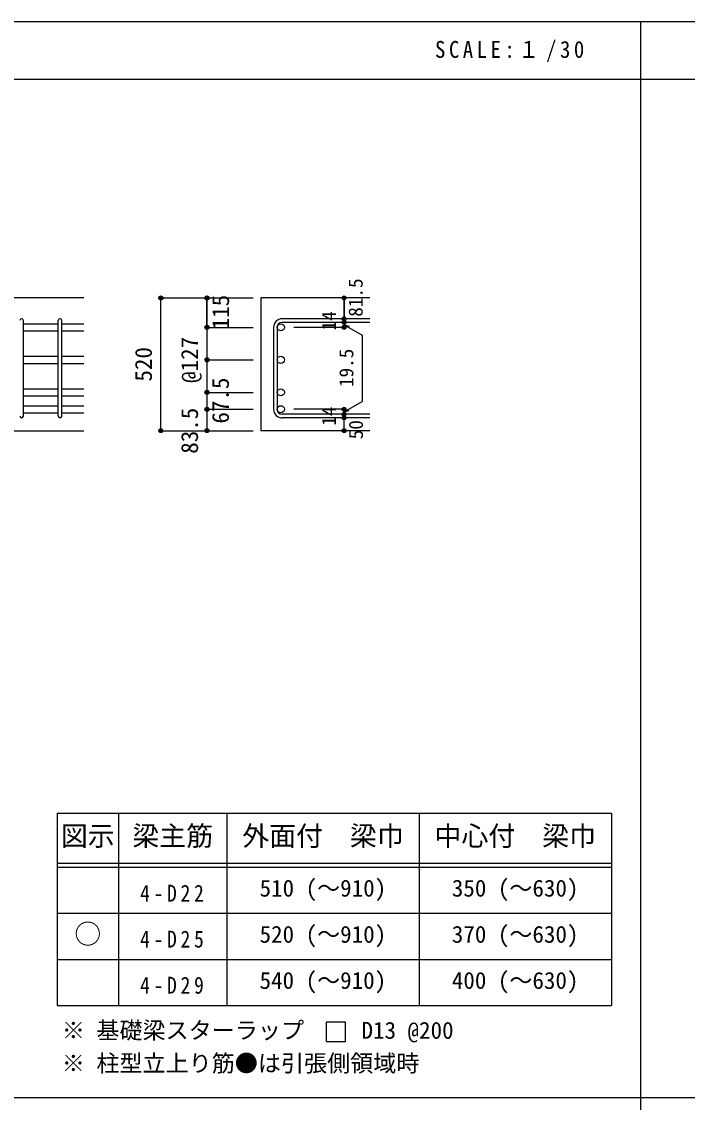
# Model space of a CAD drawing. Units: millimetres at full size, sheet at 1:30, with parts at other scales. Extents: x -5973 to 5954, y -4195 to 4201.
# Drawn here: x -3539 to -942, y -15 to 4201 of the extents above; entities that cross this region are included whole.
import ezdxf
from ezdxf.enums import TextEntityAlignment as Align

# ---------------------------------------------------------------- set-up
doc = ezdxf.new("R2010")
doc.units = ezdxf.units.MM
doc.header["$LTSCALE"] = 30
doc.header["$PDMODE"] = 32
doc.header["$PDSIZE"] = 15
for name, color, linetype in [('0-1_躯体線', 2, 'Continuous'), ('0-5_基礎梁筋', 7, 'Continuous'), ('0-6_スタラップ筋', 7, 'Continuous'), ('0-D_寸法', 4, 'Continuous'), ('6-7_文字', 7, 'Continuous'), ('6-E_枠', 7, 'Continuous'), ('F-0_枠', 6, 'Continuous')]:
    doc.layers.add(name, color=color, linetype=linetype)
doc.styles.add('ＭＳ ゴシック', font='')
doc.styles.get('ＭＳ ゴシック').set_extended_font_data('MS Gothic')

msp = doc.modelspace()

# ---------------------------------------------------------------- linework, layer by layer
at = {"layer": '0-1_躯体線'}
for p, q in [((-3295.8, 3123.3), (-4895.8, 3123.3)), ((-2180.8, 3123.3), (-2605.8, 3123.3)), ((-2605.8, 3123.3), (-2605.8, 2605.3)), ((-3695.8, 2605.3), (-3295.8, 2605.3)), ((-2180.8, 2605.3), (-2605.8, 2605.3))]:
    msp.add_line(p, q, dxfattribs=at)
at = {"layer": '0-5_基礎梁筋'}
for p, q in [((-3531.8, 3022.37), (-3395.8, 3022.37)), ((-3531.8, 2994.37), (-3395.8, 2994.37)), ((-3381.8, 3022.37), (-3295.8, 3022.37)), ((-3381.8, 2994.37), (-3295.8, 2994.37)), ((-3531.8, 2895.58), (-3395.8, 2895.58)), ((-3531.8, 2867.58), (-3395.8, 2867.58)), ((-3381.8, 2895.58), (-3295.8, 2895.58)), ((-3381.8, 2867.58), (-3295.8, 2867.58)), ((-3531.8, 2768.8), (-3395.8, 2768.8)), ((-3531.8, 2740.8), (-3395.8, 2740.8)), ((-3381.8, 2768.8), (-3295.8, 2768.8)), ((-3381.8, 2740.8), (-3295.8, 2740.8)), ((-3531.8, 2702.8), (-3395.8, 2702.8)), ((-3381.8, 2702.8), (-3295.8, 2702.8)), ((-3531.8, 2674.8), (-3395.8, 2674.8)), ((-3381.8, 2674.8), (-3295.8, 2674.8))]:
    msp.add_line(p, q, dxfattribs=at)
at = {"layer": '0-5_基礎梁筋', "color": 3}
for centre in [(-2527.8, 3008.37), (-2527.8, 2881.58), (-2527.8, 2754.8), (-2527.8, 2688.8)]:
    msp.add_circle(centre, 14, dxfattribs=at)
at = {"layer": '0-6_スタラップ筋'}
for p, q in [((-2180.8, 3041.87), (-2522.3, 3041.87)), ((-3531.8, 2662.3), (-3531.8, 3034.87)), ((-3395.8, 2662.3), (-3395.8, 3034.87)), ((-3381.8, 2662.3), (-3381.8, 3034.87)), ((-2555.8, 3008.37), (-2555.8, 2688.8)), ((-2541.8, 3008.37), (-2541.8, 2688.8)), ((-2180.8, 3027.87), (-2522.3, 3027.87)), ((-2180.8, 2669.3), (-2522.3, 2669.3)), ((-2180.8, 2655.3), (-2522.3, 2655.3))]:
    msp.add_line(p, q, dxfattribs=at)
for centre, radius, start, end in [((-3538.8, 3034.87), 7, 0, 180), ((-3388.8, 3034.87), 7, 0, 180), ((-2522.3, 3008.37), 33.5, 90, 180), ((-2522.3, 3008.37), 19.5, 90, 180), ((-3538.8, 2662.3), 7, 180, 0), ((-3388.8, 2662.3), 7, 180, 0), ((-2522.3, 2688.8), 33.5, 180, 270), ((-2522.3, 2688.8), 19.5, 180, 270)]:
    msp.add_arc(centre, radius, start, end, dxfattribs=at)
at = {"layer": '0-D_寸法'}
for p, q in [((-2995.8, 3123.3), (-2815.8, 3123.3)), ((-2995.8, 3123.3), (-2815.8, 3123.3)), ((-2995.8, 2605.3), (-2995.8, 3123.3)), ((-2995.8, 2605.3), (-2995.8, 3123.3)), ((-2815.8, 3008.37), (-2815.8, 3123.3)), ((-2815.8, 3123.3), (-2635.8, 3123.3)), ((-2815.8, 3123.3), (-2815.8, 3008.37)), ((-2280.8, 3027.87), (-2280.8, 3041.87)), ((-2815.8, 3008.37), (-2635.8, 3008.37)), ((-2815.8, 3008.37), (-2635.8, 3008.37)), ((-2815.8, 3008.37), (-2815.8, 2809.3)), ((-2815.8, 3008.37), (-2815.8, 2728.83)), ((-2280.8, 3008.37), (-2476.89, 3008.37)), ((-2280.8, 3027.87), (-2280.8, 3008.37)), ((-2280.8, 3018.12), (-2261.48, 3012.94)), ((-2280.8, 3018.12), (-2210.74, 2977.67)), ((-2210.74, 2977.67), (-2210.74, 2719.5)), ((-2815.8, 2881.58), (-2635.8, 2881.58)), ((-2815.8, 2754.8), (-2635.8, 2754.8)), ((-2280.8, 2679.05), (-2210.74, 2719.5)), ((-2815.8, 2688.8), (-2635.8, 2688.8)), ((-2280.8, 2688.8), (-2476.89, 2688.8)), ((-2280.8, 2669.3), (-2280.8, 2688.8)), ((-2280.8, 2679.05), (-2261.48, 2684.23)), ((-2280.8, 2655.3), (-2280.8, 2669.3)), ((-2280.8, 2605.3), (-2280.8, 2655.3)), ((-2995.8, 2605.3), (-2815.8, 2605.3)), ((-2815.8, 2605.3), (-2635.8, 2605.3))]:
    msp.add_line(p, q, dxfattribs=at)
for points in [[(-2280.8, 3123.3), (-2280.8, 3041.87), (-2280.8, 3123.3)], [(-2815.8, 2728.83), (-2815.8, 2688.8), (-2815.8, 2605.3)]]:
    msp.add_lwpolyline(points, dxfattribs=at)
for centre, radius in [((-2995.8, 3123.3), 8), ((-2995.8, 3123.3), 7.2), ((-2995.8, 3123.3), 6.4), ((-2995.8, 3123.3), 5.6), ((-2995.8, 3123.3), 4.8), ((-2995.8, 3123.3), 4), ((-2995.8, 3123.3), 3.2), ((-2995.8, 3123.3), 2.4), ((-2995.8, 3123.3), 1.6), ((-2995.8, 3123.3), 0.8), ((-2815.8, 3123.3), 8), ((-2815.8, 3123.3), 7.2), ((-2815.8, 3123.3), 6.4), ((-2815.8, 3123.3), 5.6), ((-2815.8, 3123.3), 4.8), ((-2815.8, 3123.3), 4), ((-2815.8, 3123.3), 3.2), ((-2815.8, 3123.3), 2.4), ((-2815.8, 3123.3), 1.6), ((-2815.8, 3123.3), 0.8), ((-2280.8, 3123.3), 4), ((-2280.8, 3123.3), 3.6), ((-2280.8, 3123.3), 3.2), ((-2280.8, 3123.3), 2.8), ((-2280.8, 3123.3), 2.4), ((-2280.8, 3123.3), 2), ((-2280.8, 3123.3), 1.6), ((-2280.8, 3123.3), 1.2), ((-2280.8, 3123.3), 0.8), ((-2280.8, 3123.3), 0.4), ((-2280.8, 3041.87), 4), ((-2280.8, 3041.87), 3.6), ((-2280.8, 3041.87), 3.2), ((-2280.8, 3041.87), 2.8), ((-2280.8, 3041.87), 2.4), ((-2280.8, 3041.87), 2), ((-2280.8, 3041.87), 1.6), ((-2280.8, 3041.87), 1.2), ((-2280.8, 3041.87), 0.8), ((-2280.8, 3041.87), 0.4), ((-2815.8, 3008.37), 8), ((-2815.8, 3008.37), 7.2), ((-2815.8, 3008.37), 6.4), ((-2815.8, 3008.37), 5.6), ((-2815.8, 3008.37), 4.8), ((-2815.8, 3008.37), 4), ((-2815.8, 3008.37), 3.2), ((-2815.8, 3008.37), 2.4), ((-2815.8, 3008.37), 1.6), ((-2815.8, 3008.37), 0.8), ((-2280.8, 3027.87), 4), ((-2280.8, 3008.37), 4), ((-2280.8, 3027.87), 3.6), ((-2280.8, 3008.37), 3.6), ((-2280.8, 3027.87), 3.2), ((-2280.8, 3008.37), 3.2), ((-2280.8, 3027.87), 2.8), ((-2280.8, 3008.37), 2.8), ((-2280.8, 3027.87), 2.4), ((-2280.8, 3008.37), 2.4), ((-2280.8, 3027.87), 2), ((-2280.8, 3008.37), 2), ((-2280.8, 3027.87), 1.6), ((-2280.8, 3008.37), 1.6), ((-2280.8, 3027.87), 1.2), ((-2280.8, 3008.37), 1.2), ((-2280.8, 3027.87), 0.8), ((-2280.8, 3008.37), 0.8), ((-2280.8, 3027.87), 0.4), ((-2280.8, 3008.37), 0.4), ((-2815.8, 2881.58), 8), ((-2815.8, 2881.58), 7.2), ((-2815.8, 2881.58), 6.4), ((-2815.8, 2881.58), 5.6), ((-2815.8, 2881.58), 4.8), ((-2815.8, 2881.58), 4), ((-2815.8, 2881.58), 3.2), ((-2815.8, 2881.58), 2.4), ((-2815.8, 2881.58), 1.6), ((-2815.8, 2881.58), 0.8), ((-2815.8, 2754.8), 8), ((-2815.8, 2754.8), 7.2), ((-2815.8, 2754.8), 6.4), ((-2815.8, 2754.8), 5.6), ((-2815.8, 2754.8), 4.8), ((-2815.8, 2754.8), 4), ((-2815.8, 2754.8), 3.2), ((-2815.8, 2754.8), 2.4), ((-2815.8, 2754.8), 1.6), ((-2815.8, 2754.8), 0.8), ((-2815.8, 2688.8), 8), ((-2815.8, 2688.8), 7.2), ((-2815.8, 2688.8), 6.4), ((-2815.8, 2688.8), 5.6), ((-2815.8, 2688.8), 4.8), ((-2815.8, 2688.8), 4), ((-2815.8, 2688.8), 3.2), ((-2815.8, 2688.8), 2.4), ((-2815.8, 2688.8), 1.6), ((-2815.8, 2688.8), 0.8), ((-2280.8, 2688.8), 4), ((-2280.8, 2669.3), 4), ((-2280.8, 2655.3), 4), ((-2280.8, 2688.8), 3.6), ((-2280.8, 2669.3), 3.6), ((-2280.8, 2655.3), 3.6), ((-2280.8, 2688.8), 3.2), ((-2280.8, 2669.3), 3.2), ((-2280.8, 2655.3), 3.2), ((-2280.8, 2688.8), 2.8), ((-2280.8, 2669.3), 2.8), ((-2280.8, 2655.3), 2.8), ((-2280.8, 2688.8), 2.4), ((-2280.8, 2669.3), 2.4), ((-2280.8, 2655.3), 2.4), ((-2280.8, 2688.8), 2), ((-2280.8, 2669.3), 2), ((-2280.8, 2655.3), 2), ((-2280.8, 2688.8), 1.6), ((-2280.8, 2669.3), 1.6), ((-2280.8, 2655.3), 1.6), ((-2280.8, 2688.8), 1.2), ((-2280.8, 2669.3), 1.2), ((-2280.8, 2655.3), 1.2), ((-2280.8, 2688.8), 0.8), ((-2280.8, 2669.3), 0.8), ((-2280.8, 2688.8), 0.4), ((-2280.8, 2669.3), 0.4), ((-2280.8, 2655.3), 0.8), ((-2280.8, 2655.3), 0.4), ((-2995.8, 2605.3), 7.2), ((-2995.8, 2605.3), 6.4), ((-2995.8, 2605.3), 5.6), ((-2995.8, 2605.3), 4.8), ((-2995.8, 2605.3), 4), ((-2995.8, 2605.3), 3.2), ((-2995.8, 2605.3), 2.4), ((-2995.8, 2605.3), 1.6), ((-2995.8, 2605.3), 0.8), ((-2815.8, 2605.3), 7.2), ((-2815.8, 2605.3), 6.4), ((-2815.8, 2605.3), 5.6), ((-2815.8, 2605.3), 4.8), ((-2815.8, 2605.3), 4), ((-2815.8, 2605.3), 3.2), ((-2815.8, 2605.3), 2.4), ((-2815.8, 2605.3), 1.6), ((-2815.8, 2605.3), 0.8), ((-2280.8, 2605.3), 4), ((-2280.8, 2605.3), 3.6), ((-2280.8, 2605.3), 3.2), ((-2280.8, 2605.3), 2.8), ((-2280.8, 2605.3), 2.4), ((-2280.8, 2605.3), 2), ((-2280.8, 2605.3), 1.6), ((-2280.8, 2605.3), 1.2), ((-2280.8, 2605.3), 0.8), ((-2280.8, 2605.3), 0.4)]:
    msp.add_circle(centre, radius, dxfattribs=at)
at = {"layer": '0-D_寸法', "color": 7}
for p in [(-2995.8, 3123.3), (-2815.8, 3123.3), (-2280.8, 3123.3), (-2280.8, 3041.87), (-2815.8, 3008.37), (-2280.8, 3027.87), (-2280.8, 3008.37), (-2815.8, 2881.58), (-2815.8, 2754.8), (-2815.8, 2688.8), (-2280.8, 2688.8), (-2280.8, 2688.8), (-2280.8, 2669.3), (-2280.8, 2655.3), (-2995.8, 2605.3), (-2815.8, 2605.3), (-2280.8, 2605.3)]:
    msp.add_point(p, dxfattribs=at)
at = {"layer": '6-7_文字'}
msp.add_lwpolyline([(-2350.75, 222.73), (-2275.75, 222.73), (-2275.75, 297.73), (-2350.75, 297.73)], close=True, dxfattribs=at)
at = {"layer": '6-E_枠', "color": 3}
for p, q in [((-3400.52, 1112.77), (-3400.52, 362.77)), ((-3400.52, 1112.77), (-1238, 1112.77)), ((-1238, 1112.77), (-1238, 362.77)), ((-3400.52, 362.77), (-1238, 362.77))]:
    msp.add_line(p, q, dxfattribs=at)
at = {"layer": '6-E_枠'}
for p, q in [((-3160.52, 1112.77), (-3160.52, 362.77)), ((-2738, 1112.77), (-2738, 362.77)), ((-1988, 1112.77), (-1988, 362.77)), ((-3400.52, 917.77), (-1238, 917.77)), ((-3400.52, 902.77), (-1238, 902.77)), ((-3400.52, 722.77), (-1238, 722.77)), ((-3400.52, 542.77), (-1238, 542.77))]:
    msp.add_line(p, q, dxfattribs=at)
at = {"layer": 'F-0_枠'}
msp.add_line((-5972.88, 4201.15), (5954.1, 4201.15), dxfattribs=at)
at = {"layer": 'F-0_枠', "color": 2}
for p, q in [((-1124.64, 4201.15), (-1124.64, -4195.24)), ((-5972.88, 3976.15), (3723.6, 3976.15)), ((3723.6, 2.95), (-5972.88, 2.95))]:
    msp.add_line(p, q, dxfattribs=at)

# ---------------------------------------------------------------- texts
at = {"layer": '0-D_寸法', "style": 'ＭＳ ゴシック'}
for s, height, p in [('81.5', 54.99, (-2191.9, 3049.71)), ('115', 65.98, (-2709.7, 3000.75)), ('14', 54.99, (-2296.03, 2996.44)), ('@127', 65.98, (-2830.8, 2791.58)), ('520', 65.98, (-3010.8, 2796.8)), ('19.5', 54.99, (-2228.23, 2775.61)), ('67.5', 65.98, (-2710.39, 2632.96)), ('83.5', 65.98, (-2830.8, 2515.3)), ('14', 54.99, (-2296.06, 2624.62)), ('50', 54.99, (-2190.8, 2571.8))]:
    msp.add_text(s, height=height, rotation=90, dxfattribs=at).set_placement(p, align=Align.BOTTOM_LEFT)
at = {"layer": '6-7_文字', "color": 2, "style": 'ＭＳ ゴシック'}
for s, p in [('図示', (-3385.52, 962.77)), ('梁主筋', (-3106.76, 962.77)), ('外面付\u3000梁巾', (-2678, 962.77)), ('中心付\u3000梁巾', (-1928, 962.77)), ('○', (-3333.02, 580.27))]:
    msp.add_text(s, height=76.98, dxfattribs=at).set_placement(p, align=Align.BOTTOM_LEFT)
at = {"layer": '6-7_文字', "style": 'ＭＳ ゴシック'}
for s, p in [('510 (～910)', (-2610.5, 767.77)), ('350 (～630)', (-1860.5, 767.77)), ('520 (～910)', (-2610.5, 587.77)), ('370 (～630)', (-1860.5, 587.77)), ('540 (～910)', (-2610.5, 407.77)), ('400 (～630)', (-1860.5, 407.77)), ('※ 基礎梁スターラップ     D13 @200', (-3381.96, 213.19)), ('※ 柱型立上り筋●は引張側領域時', (-3381.96, 84.68))]:
    msp.add_text(s, height=65.98, dxfattribs=at).set_placement(p, align=Align.BOTTOM_LEFT)
at = {"layer": '6-7_文字', "color": 2, "insert": (-1925.98, 4043.65), "char_height": 65.98, "attachment_point": 7, "style": 'ＭＳ ゴシック'}
msp.add_mtext('\\T1.34;\\W0.9;SCALE:１/30', dxfattribs=at)
at = {"layer": '6-7_文字', "char_height": 65.98, "attachment_point": 7, "style": 'ＭＳ ゴシック'}
for s, insert in [('\\T1.38;\\W0.85;4-D22', (-3076.76, 767.77)), ('\\T1.38;\\W0.85;4-D25', (-3076.76, 587.77)), ('\\T1.38;\\W0.85;4-D29', (-3076.76, 407.77))]:
    msp.add_mtext(s, dxfattribs=dict(at, insert=insert))

doc.saveas('drawing.dxf')
